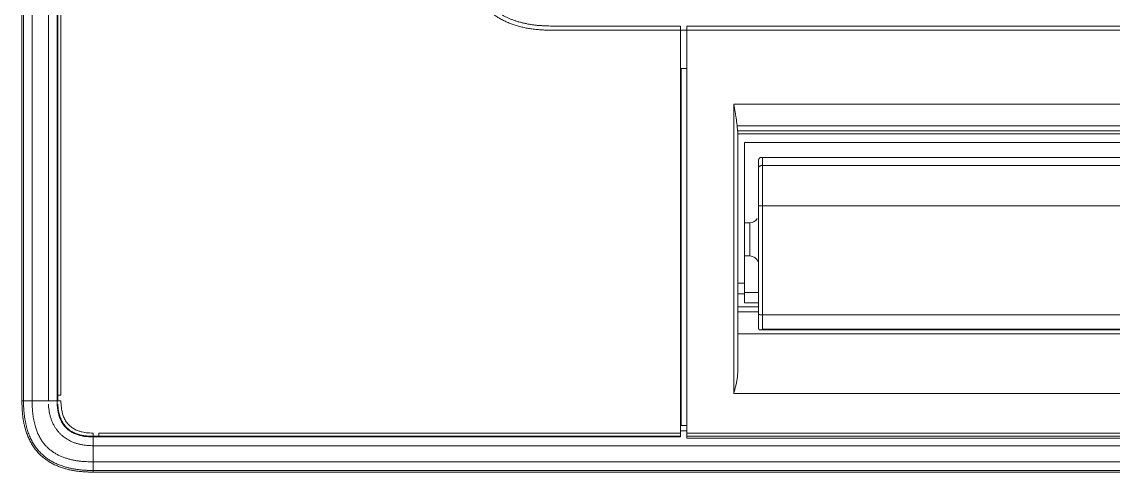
# Model space of a CAD drawing. Header units: metres. Extents: x -101133.8 to -101066.7, y -24899.3 to -24824.7.
# Drawn here: x -101110.1948 to -101109.938, y -24853.7234 to -24853.6174 of the extents above; entities that cross this region are included whole.
import ezdxf

# ---------------------------------------------------------------- set-up
doc = ezdxf.new("R2010")
doc.units = ezdxf.units.M
doc.header["$LTSCALE"] = 0.2
doc.layers.add('CMT-CVC-MATERIEL', color=30, linetype='Continuous')

# ---------------------------------------------------------------- blocks, each defined once
blk = doc.blocks.new('Cassette 600x600')
at = {"linetype": 'Continuous', "lineweight": 13}
for p, q in [((-20590.73, -35.19), (-20590.73, 551.21)), ((-20590.33, -35.19), (-20590.33, 551.21)), ((-20588.32, 551.21), (-20588.32, -35.19)), ((-20584.49, -35.19), (-20584.49, 551.21)), ((-20582.43, 103.01), (-20582.43, -35.19)), ((-20582.28, -33.88), (-20582.28, 103.01)), ((-20581.56, 103.01), (-20581.56, -33.88)), ((-20465.93, 53.01), (-20456.73, 53.01)), ((-20465.93, 52.01), (-20435.73, 52.01)), ((-20456.73, 53.01), (-20435.73, 53.01)), ((-20437.73, 53.01), (-20436.94, 53.01)), ((-20435.73, 53.01), (-20435.73, 52.01)), ((-20435.73, -42.83), (-20435.73, 52.01)), ((-20435.73, 52.01), (-20434.23, 52.01)), ((-20434.23, 53.01), (-20127.23, 53.01)), ((-20434.23, 52.01), (-20434.23, 53.01)), ((-20434.23, -42.83), (-20434.23, 52.01)), ((-20434.23, 52.01), (-20127.23, 52.01)), ((-20435.63, 43.01), (-20434.23, 43.01)), ((-20435.63, 43.01), (-20435.63, -40.99)), ((-20423.23, 34.66), (-20138.23, 34.66)), ((-20423.23, -33.48), (-20423.23, 34.66)), ((-20422.42, 29.53), (-20422.32, 28.38)), ((-20139.04, 29.53), (-20422.42, 29.53)), ((-20422.32, 28.38), (-20139.14, 28.38)), ((-20422.23, 27.75), (-20422.23, -27.9)), ((-20139.23, 27.61), (-20422.23, 27.61)), ((-20140.73, 25.61), (-20420.73, 25.61)), ((-20420.73, -7.53), (-20420.73, 25.61)), ((-20417.43, 21.2), (-20417.42, 21.38)), ((-20417.43, 19.6), (-20417.43, 21.2)), ((-20144.77, 22.09), (-20416.69, 22.09)), ((-20416.43, 22.05), (-20416.43, 20.21)), ((-20145.03, 22.05), (-20416.43, 22.05)), ((-20417.43, 10.67), (-20417.43, 19.6)), ((-20416.43, 20.21), (-20416.43, 10.71)), ((-20145.03, 20.21), (-20416.43, 20.21)), ((-20417.43, -14.7), (-20417.43, 10.67)), ((-20416.43, 10.71), (-20416.43, -14.99)), ((-20145.03, 10.71), (-20416.43, 10.71)), ((-20419.43, 6.71), (-20420.73, 6.71)), ((-20419.43, -1.09), (-20419.43, 6.71)), ((-20420.73, -1.09), (-20419.43, -1.09)), ((-20422.23, -7.53), (-20420.73, -7.53)), ((-20420.73, -7.53), (-20420.73, -9.99)), ((-20420.73, -9.99), (-20422.23, -9.99)), ((-20417.43, -9.69), (-20420.73, -9.69)), ((-20420.73, -9.99), (-20420.73, -12.11)), ((-20417.43, -12.11), (-20420.73, -12.11)), ((-20417.43, -13.09), (-20422.23, -13.09)), ((-20417.43, -14.26), (-20422.23, -14.26)), ((-20417.43, -17.85), (-20417.43, -14.7)), ((-20145.03, -14.99), (-20416.43, -14.99)), ((-20416.43, -14.99), (-20416.43, -18.37)), ((-20417.42, -18.07), (-20417.43, -17.85)), ((-20422.23, -19.44), (-20139.23, -19.44)), ((-20416.95, -18.53), (-20144.51, -18.53)), ((-20416.43, -18.37), (-20145.03, -18.37)), ((-20590.73, -35.19), (-20590.33, -35.19)), ((-20588.32, -35.19), (-20584.49, -35.19)), ((-20582.43, -35.19), (-20584.49, -35.19)), ((-20582.43, -35.19), (-20582.28, -35.19)), ((-20582.28, -35.19), (-20582.28, -33.88)), ((-20138.23, -33.48), (-20423.23, -33.48)), ((-20435.73, -40.99), (-20435.63, -40.99)), ((-20435.63, -40.99), (-20434.23, -40.99)), ((-20572.62, -43.54), (-20573.93, -43.54)), ((-20573.93, -43.54), (-20573.93, -43.69)), ((-20572.62, -42.83), (-20435.73, -42.83)), ((-20435.73, -43.54), (-20572.62, -43.54)), ((-20435.73, -42.3), (-20434.23, -42.3)), ((-20435.73, -42.83), (-20435.73, -43.54)), ((-20435.73, -43.69), (-20435.73, -43.54)), ((-20434.23, -42.83), (-20127.23, -42.83)), ((-20434.23, -43.54), (-20434.23, -42.83)), ((-20127.23, -43.54), (-20434.23, -43.54)), ((-20434.23, -44), (-20434.23, -43.54)), ((-20573.93, -43.69), (-20435.73, -43.69)), ((-20573.93, -43.69), (-20573.93, -45.76)), ((-19987.53, -45.76), (-20573.93, -45.76)), ((-20573.93, -49.58), (-20573.93, -45.76)), ((-20127.23, -44), (-20434.23, -44)), ((-20573.93, -49.58), (-19987.53, -49.58)), ((-19987.53, -51.6), (-20573.93, -51.6)), ((-20573.93, -51.99), (-20573.93, -51.6)), ((-20573.93, -51.99), (-19987.53, -51.99))]:
    blk.add_line(p, q, dxfattribs=at)
for centre, radius, start, end in [((-20416.68, 2.44), 8.27, 88.2687, 95.2085), ((-20419.43, 8.71), 2, 270, 329.2042), ((-20419.43, -3.09), 2, 16.6773, 90), ((-20581.65, -26.31), 8.91, 265.9739, 270.7197), ((-20565.04, -42.92), 8.91, 179.2804, 184.0261)]:
    blk.add_arc(centre, radius, start, end, dxfattribs=at)
for points, knots in [([(-20486.73, 72.81), (-20486.72, 72.41), (-20486.7, 72.01), (-20486.69, 71.61), (-20486.67, 71.21), (-20486.65, 70.81), (-20486.63, 70.41), (-20486.61, 70.01), (-20486.58, 69.62), (-20486.54, 69.21), (-20486.51, 68.81), (-20486.46, 68.4), (-20486.41, 68.02), (-20486.36, 67.65), (-20486.31, 67.31), (-20486.24, 66.96), (-20486.18, 66.61), (-20486.11, 66.25), (-20486.03, 65.9), (-20485.95, 65.55), (-20485.86, 65.21), (-20485.76, 64.86), (-20485.66, 64.51), (-20485.55, 64.15), (-20485.44, 63.83), (-20485.33, 63.5), (-20485.22, 63.2), (-20485.1, 62.89), (-20484.98, 62.59), (-20484.85, 62.28), (-20484.72, 61.98), (-20484.58, 61.68), (-20484.44, 61.38), (-20484.29, 61.09), (-20484.13, 60.8), (-20483.97, 60.5), (-20483.8, 60.23), (-20483.64, 59.95), (-20483.47, 59.69), (-20483.29, 59.43), (-20483.12, 59.17), (-20482.93, 58.92), (-20482.74, 58.67), (-20482.54, 58.42), (-20482.34, 58.17), (-20482.13, 57.94), (-20481.93, 57.7), (-20481.71, 57.47), (-20481.49, 57.25), (-20481.26, 57.03), (-20481.03, 56.81), (-20480.8, 56.6), (-20480.56, 56.39), (-20480.32, 56.19), (-20480.07, 56), (-20479.82, 55.81), (-20479.56, 55.62), (-20479.31, 55.44), (-20479.05, 55.27), (-20478.79, 55.1), (-20478.51, 54.93), (-20478.23, 54.77), (-20477.94, 54.6), (-20477.65, 54.45), (-20477.35, 54.29), (-20477.06, 54.15), (-20476.75, 54.02), (-20476.45, 53.88), (-20476.14, 53.75), (-20475.84, 53.63), (-20475.54, 53.51), (-20475.24, 53.4), (-20474.91, 53.29), (-20474.58, 53.18), (-20474.23, 53.07), (-20473.88, 52.98), (-20473.53, 52.88), (-20473.18, 52.79), (-20472.83, 52.71), (-20472.48, 52.63), (-20472.12, 52.56), (-20471.78, 52.49), (-20471.43, 52.43), (-20471.09, 52.37), (-20470.71, 52.32), (-20470.34, 52.27), (-20469.93, 52.23), (-20469.52, 52.19), (-20469.12, 52.16), (-20468.72, 52.13), (-20468.33, 52.1), (-20467.93, 52.08), (-20467.53, 52.06), (-20467.13, 52.05), (-20466.73, 52.03), (-20466.33, 52.02), (-20465.93, 52.01)], [0, 0, 0, 0, 1, 1, 1, 2, 2, 2, 3, 3, 3, 4, 4, 4, 5, 5, 5, 6, 6, 6, 7, 7, 7, 8, 8, 8, 9, 9, 9, 10, 10, 10, 11, 11, 11, 12, 12, 12, 13, 13, 13, 14, 14, 14, 15, 15, 15, 16, 16, 16, 17, 17, 17, 18, 18, 18, 19, 19, 19, 20, 20, 20, 21, 21, 21, 22, 22, 22, 23, 23, 23, 24, 24, 24, 25, 25, 25, 26, 26, 26, 27, 27, 27, 28, 28, 28, 29, 29, 29, 30, 30, 30, 31, 31, 31, 32, 32, 32, 32]), ([(-20485.73, 72.81), (-20485.72, 72.42), (-20485.7, 72.04), (-20485.69, 71.65), (-20485.67, 71.27), (-20485.66, 70.88), (-20485.63, 70.5), (-20485.61, 70.12), (-20485.59, 69.73), (-20485.55, 69.35), (-20485.52, 68.97), (-20485.48, 68.59), (-20485.43, 68.21), (-20485.37, 67.82), (-20485.31, 67.43), (-20485.24, 67.03), (-20485.17, 66.64), (-20485.08, 66.25), (-20484.99, 65.88), (-20484.9, 65.5), (-20484.8, 65.13), (-20484.68, 64.73), (-20484.56, 64.33), (-20484.41, 63.91), (-20484.3, 63.61), (-20484.22, 63.37), (-20484.15, 63.2), (-20484.08, 63.02), (-20484, 62.84), (-20483.92, 62.64), (-20483.83, 62.44), (-20483.74, 62.25), (-20483.66, 62.06), (-20483.56, 61.87), (-20483.47, 61.69), (-20483.38, 61.5), (-20483.27, 61.32), (-20483.17, 61.13), (-20483.07, 60.94), (-20482.96, 60.76), (-20482.84, 60.57), (-20482.73, 60.39), (-20482.61, 60.21), (-20482.49, 60.03), (-20482.37, 59.85), (-20482.25, 59.68), (-20482.12, 59.5), (-20481.99, 59.33), (-20481.86, 59.16), (-20481.73, 59), (-20481.59, 58.84), (-20481.46, 58.68), (-20481.32, 58.52), (-20481.18, 58.37), (-20481.03, 58.21), (-20480.89, 58.06), (-20480.74, 57.91), (-20480.59, 57.77), (-20480.44, 57.62), (-20480.28, 57.48), (-20480.12, 57.34), (-20479.96, 57.2), (-20479.8, 57.06), (-20479.63, 56.92), (-20479.46, 56.79), (-20479.28, 56.65), (-20479.11, 56.53), (-20478.93, 56.4), (-20478.75, 56.27), (-20478.57, 56.15), (-20478.4, 56.04), (-20478.22, 55.93), (-20478.02, 55.81), (-20477.83, 55.69), (-20477.6, 55.56), (-20477.39, 55.44), (-20477.17, 55.32), (-20476.95, 55.21), (-20476.73, 55.11), (-20476.51, 55), (-20476.28, 54.9), (-20476.06, 54.8), (-20475.84, 54.7), (-20475.61, 54.61), (-20475.38, 54.52), (-20475.15, 54.44), (-20474.91, 54.35), (-20474.67, 54.27), (-20474.43, 54.19), (-20474.19, 54.11), (-20473.94, 54.04), (-20473.7, 53.97), (-20473.46, 53.9), (-20473.22, 53.84), (-20472.97, 53.78), (-20472.74, 53.72), (-20472.48, 53.66), (-20472.22, 53.6), (-20471.95, 53.55), (-20471.68, 53.49), (-20471.41, 53.44), (-20471.14, 53.4), (-20470.87, 53.36), (-20470.6, 53.31), (-20470.33, 53.28), (-20470.06, 53.24), (-20469.79, 53.21), (-20469.52, 53.18), (-20469.24, 53.16), (-20468.97, 53.13), (-20468.69, 53.11), (-20468.42, 53.1), (-20468.14, 53.08), (-20467.86, 53.07), (-20467.59, 53.05), (-20467.31, 53.04), (-20467.04, 53.03), (-20466.76, 53.03), (-20466.48, 53.02), (-20466.21, 53.01), (-20465.93, 53.01)], [0, 0, 0, 0, 1, 1, 1, 2, 2, 2, 3, 3, 3, 4, 4, 4, 5, 5, 5, 6, 6, 6, 7, 7, 7, 8, 8, 8, 9, 9, 9, 10, 10, 10, 11, 11, 11, 12, 12, 12, 13, 13, 13, 14, 14, 14, 15, 15, 15, 16, 16, 16, 17, 17, 17, 18, 18, 18, 19, 19, 19, 20, 20, 20, 21, 21, 21, 22, 22, 22, 23, 23, 23, 24, 24, 24, 25, 25, 25, 26, 26, 26, 27, 27, 27, 28, 28, 28, 29, 29, 29, 30, 30, 30, 31, 31, 31, 32, 32, 32, 33, 33, 33, 34, 34, 34, 35, 35, 35, 36, 36, 36, 37, 37, 37, 38, 38, 38, 39, 39, 39, 40, 40, 40, 40]), ([(-20423.23, 34.66), (-20423.23, 34.66), (-20423.23, 34.65), (-20423.23, 34.65), (-20423.23, 34.65), (-20423.23, 34.65), (-20423.23, 34.64), (-20423.23, 34.64), (-20423.23, 34.64), (-20423.23, 34.63), (-20423.22, 34.63), (-20423.22, 34.63), (-20423.22, 34.62), (-20423.19, 34.45), (-20423.14, 34.12), (-20423.09, 33.84), (-20423.04, 33.55), (-20422.99, 33.3), (-20422.95, 33.05), (-20422.91, 32.8), (-20422.86, 32.54), (-20422.82, 32.26), (-20422.77, 31.99), (-20422.73, 31.69), (-20422.69, 31.48), (-20422.66, 31.28), (-20422.64, 31.14), (-20422.62, 30.99), (-20422.6, 30.84), (-20422.58, 30.67), (-20422.55, 30.5), (-20422.53, 30.34), (-20422.51, 30.18), (-20422.49, 30.02), (-20422.47, 29.86), (-20422.45, 29.69), (-20422.42, 29.53)], [0, 0, 0, 0, 1, 1, 1, 2, 2, 2, 3, 3, 3, 4, 4, 4, 5, 5, 5, 6, 6, 6, 7, 7, 7, 8, 8, 8, 9, 9, 9, 10, 10, 10, 11, 11, 11, 12, 12, 12, 12]), ([(-20422.32, 28.38), (-20422.31, 28.36), (-20422.31, 28.33), (-20422.31, 28.3), (-20422.31, 28.28), (-20422.3, 28.25), (-20422.3, 28.22), (-20422.3, 28.2), (-20422.29, 28.17), (-20422.29, 28.15), (-20422.29, 28.12), (-20422.28, 28.1), (-20422.28, 28.07), (-20422.27, 28.05), (-20422.27, 28.03), (-20422.27, 28), (-20422.26, 27.98), (-20422.26, 27.96), (-20422.25, 27.94), (-20422.25, 27.92), (-20422.25, 27.9), (-20422.24, 27.88), (-20422.24, 27.86), (-20422.24, 27.84), (-20422.24, 27.83), (-20422.23, 27.82), (-20422.23, 27.81), (-20422.23, 27.81), (-20422.23, 27.8), (-20422.23, 27.79), (-20422.23, 27.79), (-20422.23, 27.78), (-20422.23, 27.77), (-20422.23, 27.77), (-20422.23, 27.76), (-20422.23, 27.76), (-20422.23, 27.75)], [0, 0, 0, 0, 1, 1, 1, 2, 2, 2, 3, 3, 3, 4, 4, 4, 5, 5, 5, 6, 6, 6, 7, 7, 7, 8, 8, 8, 9, 9, 9, 10, 10, 10, 11, 11, 11, 12, 12, 12, 12]), ([(-20417.42, 21.38), (-20417.42, 21.39), (-20417.42, 21.41), (-20417.41, 21.42), (-20417.41, 21.43), (-20417.41, 21.44), (-20417.41, 21.46), (-20417.41, 21.47), (-20417.4, 21.48), (-20417.4, 21.49), (-20417.4, 21.51), (-20417.4, 21.52), (-20417.39, 21.53), (-20417.39, 21.54), (-20417.39, 21.56), (-20417.38, 21.57), (-20417.38, 21.58), (-20417.38, 21.59), (-20417.37, 21.61), (-20417.37, 21.62), (-20417.36, 21.63), (-20417.36, 21.64), (-20417.35, 21.65), (-20417.35, 21.67), (-20417.34, 21.68), (-20417.34, 21.69), (-20417.33, 21.7), (-20417.33, 21.71), (-20417.32, 21.73), (-20417.31, 21.74), (-20417.31, 21.75), (-20417.3, 21.76), (-20417.29, 21.77), (-20417.29, 21.78), (-20417.28, 21.79), (-20417.27, 21.8), (-20417.27, 21.81), (-20417.26, 21.82), (-20417.24, 21.84), (-20417.23, 21.85), (-20417.22, 21.87), (-20417.21, 21.88), (-20417.2, 21.89), (-20417.19, 21.9), (-20417.17, 21.92), (-20417.16, 21.93), (-20417.15, 21.94), (-20417.14, 21.95), (-20417.12, 21.96), (-20417.11, 21.97), (-20417.09, 21.98), (-20417.07, 21.99), (-20417.05, 22), (-20417.03, 22.01), (-20417.01, 22.02), (-20417, 22.03), (-20416.98, 22.04), (-20416.96, 22.05), (-20416.94, 22.06), (-20416.92, 22.06), (-20416.9, 22.07), (-20416.87, 22.07), (-20416.84, 22.08), (-20416.82, 22.08), (-20416.79, 22.09), (-20416.76, 22.09), (-20416.73, 22.09), (-20416.71, 22.09), (-20416.68, 22.09), (-20416.65, 22.09), (-20416.62, 22.09), (-20416.59, 22.09), (-20416.57, 22.08), (-20416.55, 22.08), (-20416.54, 22.08), (-20416.53, 22.08), (-20416.52, 22.07), (-20416.51, 22.07), (-20416.5, 22.07), (-20416.49, 22.07), (-20416.48, 22.07), (-20416.47, 22.06), (-20416.46, 22.06), (-20416.44, 22.06), (-20416.43, 22.05), (-20416.43, 22.05), (-20416.43, 22.05), (-20416.43, 22.05), (-20416.43, 22.05), (-20416.43, 22.05), (-20416.43, 22.05), (-20416.43, 22.05), (-20416.43, 22.05), (-20416.43, 22.05), (-20416.43, 22.05), (-20416.43, 22.05), (-20416.43, 22.05)], [0, 0, 0, 0, 1, 1, 1, 2, 2, 2, 3, 3, 3, 4, 4, 4, 5, 5, 5, 6, 6, 6, 7, 7, 7, 8, 8, 8, 9, 9, 9, 10, 10, 10, 11, 11, 11, 12, 12, 12, 13, 13, 13, 14, 14, 14, 15, 15, 15, 16, 16, 16, 17, 17, 17, 18, 18, 18, 19, 19, 19, 20, 20, 20, 21, 21, 21, 22, 22, 22, 23, 23, 23, 24, 24, 24, 25, 25, 25, 26, 26, 26, 27, 27, 27, 28, 28, 28, 29, 29, 29, 30, 30, 30, 31, 31, 31, 32, 32, 32, 32]), ([(-20416.43, 20.21), (-20416.46, 20.2), (-20416.49, 20.2), (-20416.51, 20.2), (-20416.54, 20.2), (-20416.57, 20.2), (-20416.6, 20.19), (-20416.63, 20.19), (-20416.65, 20.19), (-20416.68, 20.18), (-20416.71, 20.18), (-20416.73, 20.18), (-20416.76, 20.17), (-20416.79, 20.17), (-20416.81, 20.16), (-20416.84, 20.15), (-20416.86, 20.15), (-20416.89, 20.14), (-20416.91, 20.13), (-20416.94, 20.12), (-20416.96, 20.11), (-20416.99, 20.1), (-20417.01, 20.09), (-20417.03, 20.08), (-20417.05, 20.07), (-20417.08, 20.06), (-20417.1, 20.05), (-20417.12, 20.04), (-20417.14, 20.03), (-20417.16, 20.02), (-20417.18, 20), (-20417.2, 19.99), (-20417.21, 19.98), (-20417.23, 19.96), (-20417.25, 19.95), (-20417.26, 19.94), (-20417.28, 19.92), (-20417.29, 19.91), (-20417.31, 19.89), (-20417.32, 19.88), (-20417.33, 19.86), (-20417.34, 19.85), (-20417.35, 19.83), (-20417.37, 19.82), (-20417.37, 19.8), (-20417.38, 19.78), (-20417.39, 19.77), (-20417.4, 19.75), (-20417.41, 19.74), (-20417.41, 19.73), (-20417.41, 19.72), (-20417.41, 19.71), (-20417.42, 19.7), (-20417.42, 19.69), (-20417.42, 19.69), (-20417.42, 19.68), (-20417.42, 19.67), (-20417.43, 19.66), (-20417.43, 19.65), (-20417.43, 19.64), (-20417.43, 19.63), (-20417.43, 19.63), (-20417.43, 19.63), (-20417.43, 19.63), (-20417.43, 19.62), (-20417.43, 19.62), (-20417.43, 19.62), (-20417.43, 19.62), (-20417.43, 19.61), (-20417.43, 19.61), (-20417.43, 19.61), (-20417.43, 19.61), (-20417.43, 19.6)], [0, 0, 0, 0, 1, 1, 1, 2, 2, 2, 3, 3, 3, 4, 4, 4, 5, 5, 5, 6, 6, 6, 7, 7, 7, 8, 8, 8, 9, 9, 9, 10, 10, 10, 11, 11, 11, 12, 12, 12, 13, 13, 13, 14, 14, 14, 15, 15, 15, 16, 16, 16, 17, 17, 17, 18, 18, 18, 19, 19, 19, 20, 20, 20, 21, 21, 21, 22, 22, 22, 23, 23, 23, 24, 24, 24, 24]), ([(-20416.43, -14.99), (-20416.46, -14.99), (-20416.49, -14.99), (-20416.51, -14.99), (-20416.54, -14.99), (-20416.57, -14.99), (-20416.6, -14.99), (-20416.63, -14.99), (-20416.65, -14.99), (-20416.68, -14.98), (-20416.71, -14.98), (-20416.73, -14.98), (-20416.76, -14.98), (-20416.79, -14.98), (-20416.81, -14.97), (-20416.84, -14.97), (-20416.86, -14.97), (-20416.89, -14.96), (-20416.91, -14.96), (-20416.94, -14.95), (-20416.96, -14.95), (-20416.99, -14.95), (-20417.01, -14.94), (-20417.03, -14.94), (-20417.05, -14.93), (-20417.08, -14.93), (-20417.1, -14.92), (-20417.12, -14.91), (-20417.14, -14.91), (-20417.16, -14.9), (-20417.18, -14.9), (-20417.2, -14.89), (-20417.21, -14.88), (-20417.23, -14.88), (-20417.25, -14.87), (-20417.26, -14.86), (-20417.28, -14.86), (-20417.29, -14.85), (-20417.31, -14.84), (-20417.32, -14.84), (-20417.33, -14.83), (-20417.34, -14.82), (-20417.35, -14.81), (-20417.37, -14.81), (-20417.37, -14.8), (-20417.38, -14.79), (-20417.39, -14.78), (-20417.4, -14.77), (-20417.41, -14.77), (-20417.41, -14.76), (-20417.41, -14.76), (-20417.41, -14.75), (-20417.42, -14.75), (-20417.42, -14.75), (-20417.42, -14.74), (-20417.42, -14.74), (-20417.42, -14.73), (-20417.43, -14.73), (-20417.43, -14.73), (-20417.43, -14.72), (-20417.43, -14.72), (-20417.43, -14.72), (-20417.43, -14.72), (-20417.43, -14.71), (-20417.43, -14.71), (-20417.43, -14.71), (-20417.43, -14.71), (-20417.43, -14.71), (-20417.43, -14.71), (-20417.43, -14.71), (-20417.43, -14.71), (-20417.43, -14.7), (-20417.43, -14.7)], [0, 0, 0, 0, 1, 1, 1, 2, 2, 2, 3, 3, 3, 4, 4, 4, 5, 5, 5, 6, 6, 6, 7, 7, 7, 8, 8, 8, 9, 9, 9, 10, 10, 10, 11, 11, 11, 12, 12, 12, 13, 13, 13, 14, 14, 14, 15, 15, 15, 16, 16, 16, 17, 17, 17, 18, 18, 18, 19, 19, 19, 20, 20, 20, 21, 21, 21, 22, 22, 22, 23, 23, 23, 24, 24, 24, 24]), ([(-20416.43, -18.37), (-20416.43, -18.37), (-20416.43, -18.37), (-20416.43, -18.37), (-20416.43, -18.37), (-20416.43, -18.37), (-20416.43, -18.37), (-20416.43, -18.37), (-20416.43, -18.37), (-20416.43, -18.37), (-20416.43, -18.37), (-20416.43, -18.38), (-20416.43, -18.38), (-20416.44, -18.38), (-20416.44, -18.38), (-20416.45, -18.38), (-20416.45, -18.38), (-20416.46, -18.39), (-20416.46, -18.39), (-20416.47, -18.39), (-20416.47, -18.39), (-20416.47, -18.4), (-20416.48, -18.4), (-20416.48, -18.4), (-20416.49, -18.4), (-20416.51, -18.41), (-20416.54, -18.43), (-20416.58, -18.44), (-20416.61, -18.46), (-20416.64, -18.47), (-20416.67, -18.48), (-20416.7, -18.49), (-20416.72, -18.5), (-20416.76, -18.5), (-20416.79, -18.51), (-20416.82, -18.52), (-20416.84, -18.52), (-20416.87, -18.53), (-20416.89, -18.53), (-20416.91, -18.53), (-20416.93, -18.53), (-20416.95, -18.53), (-20416.97, -18.53), (-20416.99, -18.53), (-20417.01, -18.53), (-20417.03, -18.53), (-20417.05, -18.53), (-20417.07, -18.52), (-20417.09, -18.52), (-20417.11, -18.51), (-20417.12, -18.51), (-20417.13, -18.51), (-20417.15, -18.5), (-20417.16, -18.5), (-20417.17, -18.49), (-20417.19, -18.48), (-20417.2, -18.48), (-20417.21, -18.47), (-20417.22, -18.46), (-20417.24, -18.45), (-20417.25, -18.44), (-20417.26, -18.43), (-20417.26, -18.43), (-20417.27, -18.42), (-20417.28, -18.41), (-20417.28, -18.41), (-20417.29, -18.4), (-20417.3, -18.39), (-20417.3, -18.38), (-20417.31, -18.37), (-20417.32, -18.36), (-20417.32, -18.35), (-20417.33, -18.35), (-20417.33, -18.34), (-20417.34, -18.33), (-20417.35, -18.32), (-20417.35, -18.31), (-20417.36, -18.3), (-20417.36, -18.29), (-20417.37, -18.27), (-20417.37, -18.26), (-20417.37, -18.25), (-20417.38, -18.24), (-20417.38, -18.23), (-20417.39, -18.22), (-20417.39, -18.21), (-20417.39, -18.19), (-20417.39, -18.18), (-20417.4, -18.17), (-20417.4, -18.16), (-20417.4, -18.14), (-20417.41, -18.13), (-20417.41, -18.12), (-20417.41, -18.11), (-20417.41, -18.09), (-20417.41, -18.08), (-20417.42, -18.07)], [0, 0, 0, 0, 1, 1, 1, 2, 2, 2, 3, 3, 3, 4, 4, 4, 5, 5, 5, 6, 6, 6, 7, 7, 7, 8, 8, 8, 9, 9, 9, 10, 10, 10, 11, 11, 11, 12, 12, 12, 13, 13, 13, 14, 14, 14, 15, 15, 15, 16, 16, 16, 17, 17, 17, 18, 18, 18, 19, 19, 19, 20, 20, 20, 21, 21, 21, 22, 22, 22, 23, 23, 23, 24, 24, 24, 25, 25, 25, 26, 26, 26, 27, 27, 27, 28, 28, 28, 29, 29, 29, 30, 30, 30, 31, 31, 31, 32, 32, 32, 32]), ([(-20422.23, -27.9), (-20422.24, -28.06), (-20422.25, -28.23), (-20422.27, -28.4), (-20422.28, -28.56), (-20422.29, -28.73), (-20422.31, -28.9), (-20422.32, -29.07), (-20422.34, -29.24), (-20422.35, -29.4), (-20422.37, -29.56), (-20422.39, -29.69), (-20422.42, -29.9), (-20422.45, -30.14), (-20422.51, -30.49), (-20422.57, -30.8), (-20422.64, -31.12), (-20422.7, -31.41), (-20422.77, -31.7), (-20422.84, -31.99), (-20422.91, -32.27), (-20423, -32.59), (-20423.08, -32.91), (-20423.17, -33.26), (-20423.22, -33.46), (-20423.22, -33.46), (-20423.22, -33.46), (-20423.23, -33.46), (-20423.23, -33.47), (-20423.23, -33.47), (-20423.23, -33.47), (-20423.23, -33.47), (-20423.23, -33.47), (-20423.23, -33.48), (-20423.23, -33.48), (-20423.23, -33.48), (-20423.23, -33.48)], [0, 0, 0, 0, 1, 1, 1, 2, 2, 2, 3, 3, 3, 4, 4, 4, 5, 5, 5, 6, 6, 6, 7, 7, 7, 8, 8, 8, 9, 9, 9, 10, 10, 10, 11, 11, 11, 12, 12, 12, 12]), ([(-20590.73, -35.19), (-20590.72, -35.49), (-20590.71, -35.79), (-20590.7, -36.09), (-20590.69, -36.39), (-20590.68, -36.68), (-20590.66, -36.98), (-20590.65, -37.28), (-20590.63, -37.58), (-20590.61, -37.87), (-20590.58, -38.17), (-20590.55, -38.47), (-20590.52, -38.76), (-20590.48, -39.06), (-20590.44, -39.35), (-20590.39, -39.64), (-20590.35, -39.94), (-20590.29, -40.23), (-20590.23, -40.52), (-20590.17, -40.81), (-20590.1, -41.09), (-20590.02, -41.39), (-20589.94, -41.69), (-20589.85, -42.01), (-20589.78, -42.25), (-20589.71, -42.47), (-20589.66, -42.61), (-20589.6, -42.78), (-20589.54, -42.94), (-20589.47, -43.13), (-20589.4, -43.3), (-20589.34, -43.48), (-20589.27, -43.65), (-20589.19, -43.82), (-20589.12, -43.99), (-20589.04, -44.16), (-20588.96, -44.33), (-20588.88, -44.5), (-20588.8, -44.66), (-20588.71, -44.83), (-20588.62, -44.99), (-20588.53, -45.15), (-20588.44, -45.32), (-20588.34, -45.48), (-20588.24, -45.64), (-20588.14, -45.79), (-20588.04, -45.95), (-20587.94, -46.1), (-20587.83, -46.25), (-20587.72, -46.41), (-20587.61, -46.56), (-20587.49, -46.71), (-20587.38, -46.85), (-20587.26, -47), (-20587.13, -47.14), (-20587.01, -47.28), (-20586.89, -47.42), (-20586.76, -47.56), (-20586.63, -47.69), (-20586.49, -47.83), (-20586.36, -47.96), (-20586.22, -48.09), (-20586.08, -48.22), (-20585.94, -48.34), (-20585.8, -48.46), (-20585.66, -48.58), (-20585.51, -48.7), (-20585.36, -48.82), (-20585.2, -48.94), (-20585.06, -49.04), (-20584.92, -49.15), (-20584.79, -49.24), (-20584.6, -49.36), (-20584.37, -49.51), (-20584.04, -49.71), (-20583.73, -49.88), (-20583.42, -50.05), (-20583.13, -50.2), (-20582.82, -50.34), (-20582.52, -50.47), (-20582.21, -50.61), (-20581.89, -50.73), (-20581.56, -50.85), (-20581.23, -50.96), (-20580.92, -51.06), (-20580.62, -51.15), (-20580.35, -51.23), (-20580.07, -51.3), (-20579.79, -51.37), (-20579.5, -51.44), (-20579.21, -51.5), (-20578.92, -51.56), (-20578.63, -51.62), (-20578.34, -51.67), (-20578.05, -51.71), (-20577.76, -51.75), (-20577.47, -51.79), (-20577.17, -51.82), (-20576.88, -51.85), (-20576.59, -51.87), (-20576.29, -51.9), (-20576, -51.91), (-20575.7, -51.93), (-20575.41, -51.94), (-20575.11, -51.96), (-20574.82, -51.97), (-20574.52, -51.98), (-20574.23, -51.99), (-20573.93, -51.99)], [0, 0, 0, 0, 1, 1, 1, 2, 2, 2, 3, 3, 3, 4, 4, 4, 5, 5, 5, 6, 6, 6, 7, 7, 7, 8, 8, 8, 9, 9, 9, 10, 10, 10, 11, 11, 11, 12, 12, 12, 13, 13, 13, 14, 14, 14, 15, 15, 15, 16, 16, 16, 17, 17, 17, 18, 18, 18, 19, 19, 19, 20, 20, 20, 21, 21, 21, 22, 22, 22, 23, 23, 23, 24, 24, 24, 25, 25, 25, 26, 26, 26, 27, 27, 27, 28, 28, 28, 29, 29, 29, 30, 30, 30, 31, 31, 31, 32, 32, 32, 33, 33, 33, 34, 34, 34, 35, 35, 35, 36, 36, 36, 36]), ([(-20573.93, -51.6), (-20573.98, -51.6), (-20574.02, -51.6), (-20574.07, -51.6), (-20574.12, -51.6), (-20574.16, -51.59), (-20574.21, -51.59), (-20574.26, -51.59), (-20574.31, -51.59), (-20574.35, -51.59), (-20574.4, -51.59), (-20574.44, -51.59), (-20574.49, -51.59), (-20574.7, -51.59), (-20575.03, -51.58), (-20575.33, -51.57), (-20575.62, -51.55), (-20575.89, -51.54), (-20576.16, -51.52), (-20576.43, -51.5), (-20576.71, -51.47), (-20576.99, -51.44), (-20577.27, -51.41), (-20577.54, -51.38), (-20577.82, -51.34), (-20578.09, -51.3), (-20578.36, -51.26), (-20578.64, -51.21), (-20578.91, -51.16), (-20579.18, -51.1), (-20579.45, -51.04), (-20579.72, -50.98), (-20580, -50.91), (-20580.26, -50.84), (-20580.52, -50.77), (-20580.77, -50.7), (-20581.06, -50.6), (-20581.34, -50.51), (-20581.67, -50.39), (-20581.98, -50.27), (-20582.29, -50.14), (-20582.59, -50.01), (-20582.88, -49.87), (-20583.17, -49.74), (-20583.45, -49.59), (-20583.75, -49.42), (-20584.05, -49.25), (-20584.36, -49.05), (-20584.58, -48.9), (-20584.75, -48.78), (-20584.87, -48.7), (-20585, -48.6), (-20585.12, -48.5), (-20585.27, -48.39), (-20585.4, -48.28), (-20585.53, -48.17), (-20585.66, -48.06), (-20585.79, -47.95), (-20585.92, -47.83), (-20586.04, -47.71), (-20586.16, -47.59), (-20586.29, -47.47), (-20586.41, -47.35), (-20586.52, -47.23), (-20586.64, -47.1), (-20586.75, -46.97), (-20586.87, -46.84), (-20586.98, -46.71), (-20587.09, -46.58), (-20587.19, -46.45), (-20587.3, -46.31), (-20587.39, -46.18), (-20587.5, -46.03), (-20587.61, -45.89), (-20587.72, -45.72), (-20587.82, -45.56), (-20587.93, -45.39), (-20588.03, -45.23), (-20588.12, -45.06), (-20588.22, -44.9), (-20588.31, -44.73), (-20588.4, -44.56), (-20588.49, -44.39), (-20588.57, -44.22), (-20588.66, -44.04), (-20588.74, -43.87), (-20588.82, -43.69), (-20588.89, -43.52), (-20588.97, -43.34), (-20589.04, -43.16), (-20589.1, -42.98), (-20589.17, -42.8), (-20589.24, -42.61), (-20589.3, -42.44), (-20589.36, -42.26), (-20589.41, -42.09), (-20589.47, -41.89), (-20589.53, -41.68), (-20589.6, -41.43), (-20589.66, -41.19), (-20589.72, -40.95), (-20589.78, -40.72), (-20589.83, -40.48), (-20589.88, -40.25), (-20589.92, -40.01), (-20589.96, -39.77), (-20590.01, -39.53), (-20590.04, -39.3), (-20590.08, -39.06), (-20590.11, -38.82), (-20590.14, -38.58), (-20590.17, -38.34), (-20590.19, -38.1), (-20590.22, -37.85), (-20590.24, -37.62), (-20590.26, -37.38), (-20590.27, -37.15), (-20590.29, -36.9), (-20590.3, -36.64), (-20590.31, -36.36), (-20590.32, -36.17), (-20590.32, -36.08), (-20590.32, -36.01), (-20590.32, -35.93), (-20590.32, -35.85), (-20590.32, -35.77), (-20590.33, -35.68), (-20590.33, -35.6), (-20590.33, -35.52), (-20590.33, -35.44), (-20590.33, -35.36), (-20590.33, -35.28), (-20590.33, -35.19)], [0, 0, 0, 0, 1, 1, 1, 2, 2, 2, 3, 3, 3, 4, 4, 4, 5, 5, 5, 6, 6, 6, 7, 7, 7, 8, 8, 8, 9, 9, 9, 10, 10, 10, 11, 11, 11, 12, 12, 12, 13, 13, 13, 14, 14, 14, 15, 15, 15, 16, 16, 16, 17, 17, 17, 18, 18, 18, 19, 19, 19, 20, 20, 20, 21, 21, 21, 22, 22, 22, 23, 23, 23, 24, 24, 24, 25, 25, 25, 26, 26, 26, 27, 27, 27, 28, 28, 28, 29, 29, 29, 30, 30, 30, 31, 31, 31, 32, 32, 32, 33, 33, 33, 34, 34, 34, 35, 35, 35, 36, 36, 36, 37, 37, 37, 38, 38, 38, 39, 39, 39, 40, 40, 40, 41, 41, 41, 42, 42, 42, 43, 43, 43, 44, 44, 44, 44]), ([(-20588.32, -35.19), (-20588.38, -35.19), (-20588.45, -35.19), (-20588.51, -35.19), (-20588.58, -35.19), (-20588.64, -35.19), (-20588.71, -35.19), (-20588.77, -35.19), (-20588.84, -35.19), (-20588.9, -35.19), (-20588.96, -35.19), (-20589.02, -35.19), (-20589.08, -35.19), (-20589.14, -35.19), (-20589.2, -35.19), (-20589.25, -35.19), (-20589.31, -35.19), (-20589.36, -35.19), (-20589.42, -35.19), (-20589.47, -35.19), (-20589.52, -35.19), (-20589.57, -35.19), (-20589.62, -35.19), (-20589.66, -35.19), (-20589.71, -35.19), (-20589.76, -35.19), (-20589.8, -35.19), (-20589.84, -35.19), (-20589.88, -35.19), (-20589.92, -35.19), (-20589.96, -35.19), (-20589.99, -35.19), (-20590.03, -35.19), (-20590.06, -35.19), (-20590.09, -35.19), (-20590.12, -35.19), (-20590.14, -35.19), (-20590.17, -35.19), (-20590.19, -35.19), (-20590.21, -35.19), (-20590.23, -35.19), (-20590.24, -35.19), (-20590.26, -35.19), (-20590.27, -35.19), (-20590.28, -35.19), (-20590.3, -35.19), (-20590.31, -35.19), (-20590.32, -35.19), (-20590.33, -35.19)], [0, 0, 0, 0, 1, 1, 1, 2, 2, 2, 3, 3, 3, 4, 4, 4, 5, 5, 5, 6, 6, 6, 7, 7, 7, 8, 8, 8, 9, 9, 9, 10, 10, 10, 11, 11, 11, 12, 12, 12, 13, 13, 13, 14, 14, 14, 15, 15, 15, 16, 16, 16, 16]), ([(-20588.32, -35.19), (-20588.32, -35.27), (-20588.32, -35.35), (-20588.32, -35.42), (-20588.32, -35.5), (-20588.32, -35.58), (-20588.31, -35.65), (-20588.31, -35.73), (-20588.31, -35.81), (-20588.31, -35.88), (-20588.31, -35.96), (-20588.31, -36.02), (-20588.3, -36.11), (-20588.3, -36.28), (-20588.29, -36.54), (-20588.28, -36.77), (-20588.26, -37), (-20588.25, -37.21), (-20588.23, -37.43), (-20588.21, -37.65), (-20588.19, -37.87), (-20588.17, -38.09), (-20588.14, -38.31), (-20588.12, -38.53), (-20588.08, -38.74), (-20588.05, -38.96), (-20588.02, -39.18), (-20587.98, -39.39), (-20587.94, -39.61), (-20587.9, -39.83), (-20587.86, -40.04), (-20587.81, -40.25), (-20587.76, -40.46), (-20587.7, -40.68), (-20587.65, -40.9), (-20587.58, -41.14), (-20587.53, -41.32), (-20587.47, -41.5), (-20587.43, -41.64), (-20587.38, -41.79), (-20587.33, -41.94), (-20587.27, -42.1), (-20587.21, -42.25), (-20587.15, -42.41), (-20587.09, -42.56), (-20587.03, -42.71), (-20586.96, -42.86), (-20586.9, -43.01), (-20586.83, -43.16), (-20586.76, -43.31), (-20586.68, -43.45), (-20586.61, -43.6), (-20586.53, -43.74), (-20586.46, -43.89), (-20586.37, -44.03), (-20586.29, -44.17), (-20586.2, -44.32), (-20586.12, -44.45), (-20586.03, -44.58), (-20585.96, -44.69), (-20585.84, -44.86), (-20585.7, -45.04), (-20585.51, -45.29), (-20585.32, -45.52), (-20585.12, -45.74), (-20584.94, -45.94), (-20584.74, -46.14), (-20584.54, -46.33), (-20584.33, -46.52), (-20584.11, -46.7), (-20583.89, -46.88), (-20583.66, -47.05), (-20583.43, -47.21), (-20583.2, -47.37), (-20582.97, -47.52), (-20582.73, -47.66), (-20582.49, -47.8), (-20582.24, -47.93), (-20581.99, -48.05), (-20581.74, -48.17), (-20581.48, -48.28), (-20581.22, -48.38), (-20580.96, -48.49), (-20580.7, -48.58), (-20580.44, -48.67), (-20580.17, -48.76), (-20579.91, -48.84), (-20579.65, -48.91), (-20579.38, -48.99), (-20579.12, -49.05), (-20578.85, -49.11), (-20578.58, -49.17), (-20578.31, -49.22), (-20578.04, -49.27), (-20577.77, -49.31), (-20577.5, -49.35), (-20577.22, -49.39), (-20576.95, -49.42), (-20576.68, -49.45), (-20576.4, -49.47), (-20576.13, -49.49), (-20575.86, -49.51), (-20575.58, -49.52), (-20575.31, -49.54), (-20575.03, -49.55), (-20574.76, -49.56), (-20574.48, -49.57), (-20574.21, -49.57), (-20573.93, -49.58)], [0, 0, 0, 0, 1, 1, 1, 2, 2, 2, 3, 3, 3, 4, 4, 4, 5, 5, 5, 6, 6, 6, 7, 7, 7, 8, 8, 8, 9, 9, 9, 10, 10, 10, 11, 11, 11, 12, 12, 12, 13, 13, 13, 14, 14, 14, 15, 15, 15, 16, 16, 16, 17, 17, 17, 18, 18, 18, 19, 19, 19, 20, 20, 20, 21, 21, 21, 22, 22, 22, 23, 23, 23, 24, 24, 24, 25, 25, 25, 26, 26, 26, 27, 27, 27, 28, 28, 28, 29, 29, 29, 30, 30, 30, 31, 31, 31, 32, 32, 32, 33, 33, 33, 34, 34, 34, 35, 35, 35, 36, 36, 36, 36]), ([(-20582.43, -35.19), (-20582.42, -35.35), (-20582.42, -35.5), (-20582.41, -35.66), (-20582.41, -35.81), (-20582.4, -35.96), (-20582.39, -36.12), (-20582.39, -36.27), (-20582.38, -36.43), (-20582.36, -36.58), (-20582.35, -36.73), (-20582.34, -36.89), (-20582.32, -37.04), (-20582.3, -37.19), (-20582.28, -37.34), (-20582.25, -37.49), (-20582.23, -37.65), (-20582.2, -37.8), (-20582.17, -37.95), (-20582.14, -38.1), (-20582.1, -38.25), (-20582.06, -38.4), (-20582.02, -38.54), (-20581.98, -38.68), (-20581.93, -38.84), (-20581.88, -39), (-20581.81, -39.19), (-20581.74, -39.36), (-20581.67, -39.54), (-20581.6, -39.71), (-20581.52, -39.87), (-20581.44, -40.04), (-20581.35, -40.2), (-20581.26, -40.36), (-20581.16, -40.52), (-20581.06, -40.68), (-20580.95, -40.83), (-20580.85, -40.98), (-20580.73, -41.13), (-20580.61, -41.27), (-20580.48, -41.41), (-20580.35, -41.55), (-20580.22, -41.67), (-20580.08, -41.8), (-20579.94, -41.93), (-20579.8, -42.04), (-20579.65, -42.16), (-20579.49, -42.27), (-20579.34, -42.37), (-20579.19, -42.47), (-20579.05, -42.55), (-20578.91, -42.63), (-20578.76, -42.71), (-20578.6, -42.79), (-20578.45, -42.86), (-20578.3, -42.93), (-20578.14, -42.99), (-20577.98, -43.05), (-20577.82, -43.11), (-20577.65, -43.17), (-20577.5, -43.22), (-20577.35, -43.27), (-20577.21, -43.31), (-20577.07, -43.34), (-20576.92, -43.38), (-20576.77, -43.41), (-20576.63, -43.45), (-20576.48, -43.48), (-20576.33, -43.5), (-20576.18, -43.53), (-20576.03, -43.55), (-20575.88, -43.57), (-20575.74, -43.59), (-20575.59, -43.61), (-20575.44, -43.62), (-20575.29, -43.63), (-20575.14, -43.64), (-20574.98, -43.65), (-20574.83, -43.66), (-20574.68, -43.67), (-20574.53, -43.67), (-20574.38, -43.68), (-20574.23, -43.68), (-20574.08, -43.69), (-20573.93, -43.69)], [0, 0, 0, 0, 1, 1, 1, 2, 2, 2, 3, 3, 3, 4, 4, 4, 5, 5, 5, 6, 6, 6, 7, 7, 7, 8, 8, 8, 9, 9, 9, 10, 10, 10, 11, 11, 11, 12, 12, 12, 13, 13, 13, 14, 14, 14, 15, 15, 15, 16, 16, 16, 17, 17, 17, 18, 18, 18, 19, 19, 19, 20, 20, 20, 21, 21, 21, 22, 22, 22, 23, 23, 23, 24, 24, 24, 25, 25, 25, 26, 26, 26, 27, 27, 27, 28, 28, 28, 28]), ([(-20581.56, -33.88), (-20581.59, -33.88), (-20581.61, -33.88), (-20581.63, -33.88), (-20581.66, -33.88), (-20581.68, -33.88), (-20581.7, -33.88), (-20581.73, -33.88), (-20581.75, -33.88), (-20581.77, -33.88), (-20581.79, -33.88), (-20581.82, -33.88), (-20581.84, -33.88), (-20581.86, -33.88), (-20581.88, -33.88), (-20581.9, -33.88), (-20581.92, -33.88), (-20581.94, -33.88), (-20581.96, -33.88), (-20581.97, -33.88), (-20581.99, -33.88), (-20582.01, -33.88), (-20582.03, -33.88), (-20582.04, -33.88), (-20582.06, -33.88), (-20582.08, -33.88), (-20582.09, -33.88), (-20582.11, -33.88), (-20582.12, -33.88), (-20582.13, -33.88), (-20582.15, -33.88), (-20582.16, -33.88), (-20582.17, -33.88), (-20582.18, -33.88), (-20582.19, -33.88), (-20582.2, -33.88), (-20582.21, -33.88), (-20582.22, -33.88), (-20582.23, -33.88), (-20582.23, -33.88), (-20582.24, -33.88), (-20582.25, -33.88), (-20582.25, -33.88), (-20582.26, -33.88), (-20582.26, -33.88), (-20582.27, -33.88), (-20582.27, -33.88), (-20582.27, -33.88), (-20582.28, -33.88)], [0, 0, 0, 0, 1, 1, 1, 2, 2, 2, 3, 3, 3, 4, 4, 4, 5, 5, 5, 6, 6, 6, 7, 7, 7, 8, 8, 8, 9, 9, 9, 10, 10, 10, 11, 11, 11, 12, 12, 12, 13, 13, 13, 14, 14, 14, 15, 15, 15, 16, 16, 16, 16]), ([(-20581.54, -35.22), (-20581.53, -35.47), (-20581.51, -35.73), (-20581.49, -35.99), (-20581.47, -36.24), (-20581.45, -36.5), (-20581.42, -36.75), (-20581.39, -37), (-20581.36, -37.25), (-20581.31, -37.51), (-20581.26, -37.77), (-20581.2, -38.05), (-20581.14, -38.26), (-20581.09, -38.46), (-20581.04, -38.6), (-20580.99, -38.75), (-20580.93, -38.91), (-20580.86, -39.07), (-20580.79, -39.24), (-20580.72, -39.4), (-20580.65, -39.55), (-20580.56, -39.7), (-20580.48, -39.85), (-20580.38, -40.01), (-20580.29, -40.14), (-20580.19, -40.28), (-20580.1, -40.4), (-20580, -40.52), (-20579.9, -40.65), (-20579.79, -40.77), (-20579.68, -40.88), (-20579.57, -40.99), (-20579.46, -41.1), (-20579.33, -41.2), (-20579.21, -41.31), (-20579.09, -41.41), (-20578.96, -41.5), (-20578.83, -41.59), (-20578.7, -41.67), (-20578.56, -41.75), (-20578.43, -41.83), (-20578.29, -41.9), (-20578.15, -41.97), (-20578, -42.04), (-20577.85, -42.1), (-20577.72, -42.16), (-20577.58, -42.22), (-20577.46, -42.26), (-20577.27, -42.32), (-20577.08, -42.38), (-20576.83, -42.46), (-20576.58, -42.51), (-20576.34, -42.57), (-20576.11, -42.62), (-20575.88, -42.65), (-20575.65, -42.69), (-20575.42, -42.72), (-20575.16, -42.74), (-20574.91, -42.77), (-20574.62, -42.78), (-20574.45, -42.79), (-20574.4, -42.79), (-20574.36, -42.8), (-20574.32, -42.8), (-20574.28, -42.8), (-20574.24, -42.8), (-20574.2, -42.8), (-20574.16, -42.8), (-20574.12, -42.8), (-20574.08, -42.8), (-20574.03, -42.81), (-20573.99, -42.81), (-20573.95, -42.81)], [0, 0, 0, 0, 1, 1, 1, 2, 2, 2, 3, 3, 3, 4, 4, 4, 5, 5, 5, 6, 6, 6, 7, 7, 7, 8, 8, 8, 9, 9, 9, 10, 10, 10, 11, 11, 11, 12, 12, 12, 13, 13, 13, 14, 14, 14, 15, 15, 15, 16, 16, 16, 17, 17, 17, 18, 18, 18, 19, 19, 19, 20, 20, 20, 21, 21, 21, 22, 22, 22, 23, 23, 23, 24, 24, 24, 24]), ([(-20573.93, -45.76), (-20574.13, -45.76), (-20574.34, -45.75), (-20574.54, -45.75), (-20574.74, -45.74), (-20574.95, -45.73), (-20575.15, -45.71), (-20575.36, -45.7), (-20575.56, -45.68), (-20575.76, -45.66), (-20575.96, -45.63), (-20576.14, -45.61), (-20576.37, -45.57), (-20576.59, -45.53), (-20576.86, -45.48), (-20577.11, -45.42), (-20577.37, -45.36), (-20577.61, -45.3), (-20577.85, -45.23), (-20578.09, -45.16), (-20578.32, -45.08), (-20578.57, -44.98), (-20578.81, -44.89), (-20579.06, -44.78), (-20579.26, -44.68), (-20579.47, -44.58), (-20579.63, -44.5), (-20579.79, -44.41), (-20579.96, -44.31), (-20580.13, -44.21), (-20580.3, -44.1), (-20580.47, -43.99), (-20580.63, -43.87), (-20580.79, -43.75), (-20580.94, -43.64), (-20581.09, -43.52), (-20581.25, -43.38), (-20581.42, -43.23), (-20581.6, -43.07), (-20581.76, -42.89), (-20581.93, -42.72), (-20582.09, -42.55), (-20582.24, -42.37), (-20582.38, -42.19), (-20582.53, -42), (-20582.66, -41.81), (-20582.8, -41.63), (-20582.92, -41.44), (-20583.04, -41.22), (-20583.17, -41.01), (-20583.3, -40.76), (-20583.42, -40.52), (-20583.54, -40.28), (-20583.64, -40.03), (-20583.73, -39.79), (-20583.83, -39.54), (-20583.91, -39.29), (-20583.99, -39.03), (-20584.06, -38.77), (-20584.13, -38.51), (-20584.19, -38.26), (-20584.24, -38), (-20584.29, -37.75), (-20584.33, -37.5), (-20584.37, -37.24), (-20584.4, -36.99), (-20584.42, -36.73), (-20584.45, -36.48), (-20584.46, -36.22), (-20584.48, -35.96)], [0, 0, 0, 0, 1, 1, 1, 2, 2, 2, 3, 3, 3, 4, 4, 4, 5, 5, 5, 6, 6, 6, 7, 7, 7, 8, 8, 8, 9, 9, 9, 10, 10, 10, 11, 11, 11, 12, 12, 12, 13, 13, 13, 14, 14, 14, 15, 15, 15, 16, 16, 16, 17, 17, 17, 18, 18, 18, 19, 19, 19, 20, 20, 20, 21, 21, 21, 22, 22, 22, 23, 23, 23, 23]), ([(-20573.93, -43.54), (-20574.08, -43.54), (-20574.23, -43.54), (-20574.38, -43.54), (-20574.53, -43.54), (-20574.68, -43.53), (-20574.83, -43.52), (-20574.98, -43.51), (-20575.13, -43.5), (-20575.28, -43.49), (-20575.43, -43.48), (-20575.58, -43.46), (-20575.73, -43.44), (-20575.88, -43.42), (-20576.03, -43.4), (-20576.18, -43.38), (-20576.32, -43.36), (-20576.47, -43.33), (-20576.62, -43.3), (-20576.77, -43.27), (-20576.92, -43.23), (-20577.06, -43.2), (-20577.2, -43.16), (-20577.33, -43.12), (-20577.49, -43.07), (-20577.65, -43.02), (-20577.83, -42.96), (-20577.99, -42.9), (-20578.16, -42.83), (-20578.33, -42.76), (-20578.49, -42.69), (-20578.65, -42.61), (-20578.8, -42.53), (-20578.96, -42.44), (-20579.11, -42.35), (-20579.26, -42.26), (-20579.41, -42.16), (-20579.56, -42.05), (-20579.71, -41.94), (-20579.85, -41.82), (-20579.99, -41.7), (-20580.13, -41.57), (-20580.25, -41.44), (-20580.38, -41.31), (-20580.51, -41.17), (-20580.62, -41.02), (-20580.74, -40.88), (-20580.85, -40.74), (-20580.95, -40.58), (-20581.06, -40.42), (-20581.16, -40.25), (-20581.26, -40.08), (-20581.35, -39.91), (-20581.43, -39.73), (-20581.51, -39.55), (-20581.59, -39.37), (-20581.66, -39.18), (-20581.73, -39.01), (-20581.79, -38.83), (-20581.84, -38.67), (-20581.9, -38.45), (-20581.96, -38.22), (-20582.03, -37.92), (-20582.08, -37.64), (-20582.13, -37.37), (-20582.17, -37.1), (-20582.2, -36.83), (-20582.22, -36.56), (-20582.24, -36.29), (-20582.26, -36.01)], [0, 0, 0, 0, 1, 1, 1, 2, 2, 2, 3, 3, 3, 4, 4, 4, 5, 5, 5, 6, 6, 6, 7, 7, 7, 8, 8, 8, 9, 9, 9, 10, 10, 10, 11, 11, 11, 12, 12, 12, 13, 13, 13, 14, 14, 14, 15, 15, 15, 16, 16, 16, 17, 17, 17, 18, 18, 18, 19, 19, 19, 20, 20, 20, 21, 21, 21, 22, 22, 22, 23, 23, 23, 23]), ([(-20572.62, -42.83), (-20572.62, -42.85), (-20572.62, -42.88), (-20572.62, -42.9), (-20572.62, -42.92), (-20572.62, -42.95), (-20572.62, -42.97), (-20572.62, -42.99), (-20572.62, -43.01), (-20572.62, -43.04), (-20572.62, -43.06), (-20572.62, -43.08), (-20572.62, -43.1), (-20572.62, -43.12), (-20572.62, -43.14), (-20572.62, -43.16), (-20572.62, -43.18), (-20572.62, -43.2), (-20572.62, -43.22), (-20572.62, -43.24), (-20572.62, -43.26), (-20572.62, -43.28), (-20572.62, -43.29), (-20572.62, -43.31), (-20572.62, -43.33), (-20572.62, -43.34), (-20572.62, -43.36), (-20572.62, -43.37), (-20572.62, -43.39), (-20572.62, -43.4), (-20572.62, -43.41), (-20572.62, -43.42), (-20572.62, -43.44), (-20572.62, -43.45), (-20572.62, -43.46), (-20572.62, -43.47), (-20572.62, -43.48), (-20572.62, -43.49), (-20572.62, -43.49), (-20572.62, -43.5), (-20572.62, -43.51), (-20572.62, -43.51), (-20572.62, -43.52), (-20572.62, -43.52), (-20572.62, -43.53), (-20572.62, -43.53), (-20572.62, -43.54), (-20572.62, -43.54), (-20572.62, -43.54)], [0, 0, 0, 0, 1, 1, 1, 2, 2, 2, 3, 3, 3, 4, 4, 4, 5, 5, 5, 6, 6, 6, 7, 7, 7, 8, 8, 8, 9, 9, 9, 10, 10, 10, 11, 11, 11, 12, 12, 12, 13, 13, 13, 14, 14, 14, 15, 15, 15, 16, 16, 16, 16]), ([(-20573.93, -49.58), (-20573.93, -49.65), (-20573.93, -49.71), (-20573.93, -49.78), (-20573.93, -49.84), (-20573.93, -49.91), (-20573.93, -49.97), (-20573.93, -50.04), (-20573.93, -50.1), (-20573.93, -50.16), (-20573.93, -50.22), (-20573.93, -50.29), (-20573.93, -50.34), (-20573.93, -50.4), (-20573.93, -50.46), (-20573.93, -50.52), (-20573.93, -50.57), (-20573.93, -50.63), (-20573.93, -50.68), (-20573.93, -50.73), (-20573.93, -50.78), (-20573.93, -50.83), (-20573.93, -50.88), (-20573.93, -50.93), (-20573.93, -50.98), (-20573.93, -51.02), (-20573.93, -51.06), (-20573.93, -51.11), (-20573.93, -51.15), (-20573.93, -51.19), (-20573.93, -51.22), (-20573.93, -51.26), (-20573.93, -51.29), (-20573.93, -51.32), (-20573.93, -51.36), (-20573.93, -51.38), (-20573.93, -51.41), (-20573.93, -51.43), (-20573.93, -51.45), (-20573.93, -51.47), (-20573.93, -51.49), (-20573.93, -51.51), (-20573.93, -51.52), (-20573.93, -51.54), (-20573.93, -51.55), (-20573.93, -51.56), (-20573.93, -51.57), (-20573.93, -51.58), (-20573.93, -51.6)], [0, 0, 0, 0, 1, 1, 1, 2, 2, 2, 3, 3, 3, 4, 4, 4, 5, 5, 5, 6, 6, 6, 7, 7, 7, 8, 8, 8, 9, 9, 9, 10, 10, 10, 11, 11, 11, 12, 12, 12, 13, 13, 13, 14, 14, 14, 15, 15, 15, 16, 16, 16, 16])]:
    blk.add_open_spline(points, degree=3, knots=knots, dxfattribs=at)

msp = doc.modelspace()

# ---------------------------------------------------------------- block references
at = {"layer": 'CMT-CVC-MATERIEL', "xscale": 0.001, "yscale": 0.001, "zscale": 0.001}
msp.add_blockref('Cassette 600x600', (-101089.60407, -24853.67138), dxfattribs=at)

doc.saveas('drawing.dxf')
